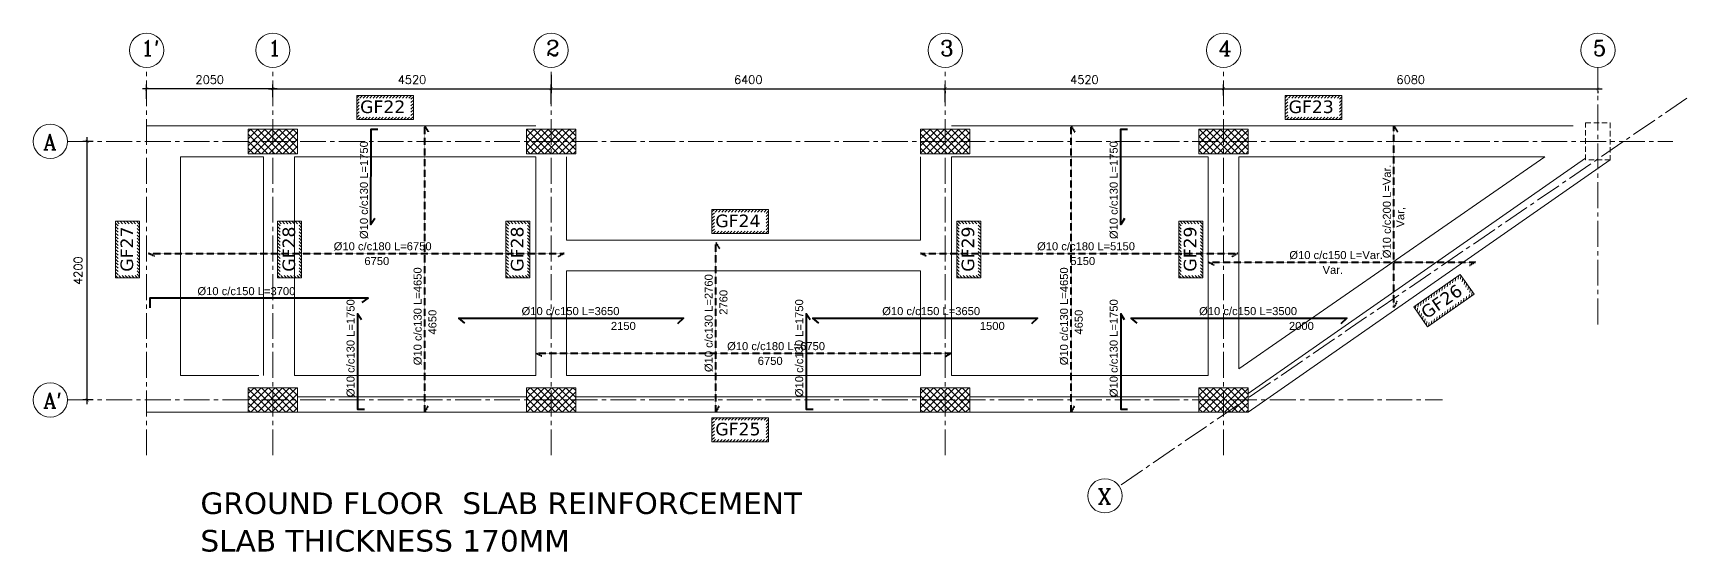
# Model space of a CAD drawing. Header units: inches. Extents: x -17020 to 43805, y -10194 to 123061.
# Drawn here: x 974 to 3660, y 114689 to 115532 of the extents above; entities that cross this region are included whole.
import ezdxf

# ---------------------------------------------------------------- set-up
doc = ezdxf.new("R2010")
doc.units = ezdxf.units.IN
doc.header["$LTSCALE"] = 0.7
doc.header["$MEASUREMENT"] = 0
for name, pattern in [('ACAD_ISO10W100', [18, 12, -3, 0, -3]), ('CENTER2', [1.125, 0.75, -0.125, 0.125, -0.125]), ('DASHED', [0.75, 0.5, -0.25]), ('DASHED2', [0.375, 0.25, -0.125])]:
    doc.linetypes.add(name, pattern=pattern)
doc.layers.get('0').update_dxf_attribs({"lineweight": 13})
doc.layers.get('Defpoints').update_dxf_attribs({"lineweight": 5})
for name, color, linetype, lineweight in [('axis', 254, 'ACAD_ISO10W100', 9), ('BEAM', 5, 'Continuous', 0), ('COLUMN', 4, 'Continuous', 20), ('dim', 1, 'Continuous', 25), ('hach 1', 254, 'Continuous', 9), ('hatch', 9, 'Continuous', 9), ('TEXT', 3, 'Continuous', 25), ('top renforcment', 7, 'Continuous', 40)]:
    doc.layers.add(name, color=color, linetype=linetype, lineweight=lineweight)
doc.styles.add('100', font='romans.shx', dxfattribs={"height": 13.5})
doc.styles.add('GENERATED_STYLE_4', font='verdanai.ttf')
doc.styles.add('romanc', font='verdana.ttf', dxfattribs={"height": 250})
doc.styles.get("Standard").update_dxf_attribs({"font": 'arial.ttf', "height": 13})
doc.dimstyles.new('abr100', dxfattribs={"dimtxt": 15, "dimasz": 5, "dimexe": 7, "dimexo": 7, "dimgap": 8, "dimtad": 1, "dimdec": 0, "dimlfac": 10, "dimzin": 4, "dimdsep": 46, "dimtxsty": '100', "dimblk": 'ARCHTICK', "dimcen": 0.09, "dimdle": 7, "dimclrd": 1, "dimclre": 8, "dimclrt": 2, "dimadec": 0, "dimazin": 1, "dimtfac": 1, "dimtdec": 0, "dimtix": 1, "dimtofl": 0, "dimtmove": 0, "dimatfit": 3, "dimldrblk": 'ARCHTICK', "dimfxl": 0.18, "dimtolj": 1, "dimtzin": 0, "dimlwd": -1, "dimlwe": -1, "dimarcsym": 0})
doc.dimstyles.get("Standard").update_dxf_attribs({"dimtxt": 13, "dimasz": 5, "dimexe": 0.18, "dimexo": 0.0625, "dimgap": 6, "dimtad": 1, "dimdec": 0, "dimlfac": 10, "dimzin": 0, "dimdsep": 46, "dimtxsty": 'Standard', "dimblk": 'ARCHTICK', "dimcen": 0.09, "dimse1": 1, "dimse2": 1, "dimclrd": 1, "dimclre": 7, "dimclrt": 3, "dimadec": 0, "dimazin": 0, "dimtfac": 1, "dimtdec": 0, "dimtix": 1, "dimtofl": 0, "dimtmove": 0, "dimatfit": 3, "dimldrblk": 'ARCHTICK', "dimfxl": 1, "dimtolj": 1, "dimtzin": 0, "dimarcsym": 0})
doc.dimstyles.new('STANDARD$0', dxfattribs={"dimscale": 0, "dimtxt": 50, "dimasz": 8, "dimexe": 15, "dimexo": 0.0625, "dimgap": 2, "dimtad": 1, "dimdec": 0, "dimzin": 0, "dimdsep": 46, "dimtxsty": 'Standard', "dimblk1": 'ARCHTICK', "dimblk2": 'ARCHTICK', "dimsah": 1, "dimcen": 0.09, "dimdle": 15, "dimclrd": 3, "dimclre": 3, "dimclrt": 3, "dimazin": 0, "dimtfac": 1, "dimtdec": 0, "dimtofl": 0, "dimtmove": 1, "dimatfit": 3, "dimldrblk": 'ARCHTICK', "dimfxl": 1.0455, "dimfxlon": 1, "dimtolj": 1, "dimtzin": 0, "dimarcsym": 0})
pattern_1 = [(45, (-460756.624, -144257.93), (-5.7452426, 5.7452426), []), (135, (-460756.624, -144257.93), (-5.7452426, -5.7452426), [])]
pattern_2 = [(45, (-460744.624, -144257.93), (-5.7452426, 5.7452426), []), (135, (-460744.624, -144257.93), (-5.7452426, -5.7452426), [])]

# ---------------------------------------------------------------- blocks, each defined once
blk = doc.blocks.new('_ArchTick')
at = {"color": 0, "linetype": 'ByBlock', "lineweight": 0, "const_width": 0.15}
blk.add_lwpolyline([(-0.5, -0.5), (0.5, 0.5)], dxfattribs=at)
blk = doc.blocks.new('*D1758')
at = {"layer": 'Defpoints', "color": 0, "transparency": 16777216}
for p in [(1363.6, 115420.5), (1815.6, 115441.3), (1815.6, 115409.7)]:
    blk.add_point(p, dxfattribs=at)
at = {"layer": 'dim', "color": 8, "transparency": 16777216}
for p, q in [((1363.6, 115427.5), (1363.6, 115448.3)), ((1815.6, 115416.7), (1815.6, 115448.3))]:
    blk.add_line(p, q, dxfattribs=at)
at = {"layer": 'dim', "color": 1, "transparency": 16777216}
blk.add_line((1356.6, 115441.3), (1822.6, 115441.3), dxfattribs=at)
at = {"layer": 'dim', "color": 1, "transparency": 16777216, "xscale": 5, "yscale": 5, "zscale": 5, "rotation": 180}
blk.add_blockref('_ArchTick', (1363.6, 115441.3), dxfattribs=at)
at = {"layer": 'dim', "color": 1, "transparency": 16777216, "xscale": 5, "yscale": 5, "zscale": 5}
blk.add_blockref('_ArchTick', (1815.6, 115441.3), dxfattribs=at)
at = {"layer": 'dim', "color": 2, "transparency": 16777216, "insert": (1589.6, 115456.1), "char_height": 13.5, "attachment_point": 5, "style": '100'}
blk.add_mtext('\\A1;4520', dxfattribs=at)
blk = doc.blocks.new('*D1759')
at = {"layer": 'Defpoints', "color": 0, "transparency": 16777216}
for p in [(2455.6, 115444.4), (2907.6, 115441.3), (2907.6, 115423.1)]:
    blk.add_point(p, dxfattribs=at)
at = {"layer": 'dim', "color": 8, "transparency": 16777216}
for p, q in [((2907.6, 115430.1), (2907.6, 115448.3)), ((2455.6, 115437.4), (2455.6, 115434.3))]:
    blk.add_line(p, q, dxfattribs=at)
at = {"layer": 'dim', "color": 1, "transparency": 16777216}
blk.add_line((2448.6, 115441.3), (2914.6, 115441.3), dxfattribs=at)
at = {"layer": 'dim', "color": 1, "transparency": 16777216, "xscale": 5, "yscale": 5, "zscale": 5, "rotation": 180}
blk.add_blockref('_ArchTick', (2455.6, 115441.3), dxfattribs=at)
at = {"layer": 'dim', "color": 1, "transparency": 16777216, "xscale": 5, "yscale": 5, "zscale": 5}
blk.add_blockref('_ArchTick', (2907.6, 115441.3), dxfattribs=at)
at = {"layer": 'dim', "color": 2, "transparency": 16777216, "insert": (2681.6, 115456.1), "char_height": 13.5, "attachment_point": 5, "style": '100'}
blk.add_mtext('\\A1;4520', dxfattribs=at)
blk = doc.blocks.new('*D1760')
at = {"layer": 'Defpoints', "color": 0, "transparency": 16777216}
for p in [(1062, 115355.8), (1078.7, 115355.8), (1078.7, 114935.8)]:
    blk.add_point(p, dxfattribs=at)
at = {"layer": 'dim', "color": 8, "transparency": 16777216}
for p, q in [((1071.7, 115355.8), (1055, 115355.8)), ((1071.7, 114935.8), (1055, 114935.8))]:
    blk.add_line(p, q, dxfattribs=at)
at = {"layer": 'dim', "color": 1, "transparency": 16777216}
blk.add_line((1062, 114928.8), (1062, 115362.8), dxfattribs=at)
at = {"layer": 'dim', "color": 1, "transparency": 16777216, "xscale": 5, "yscale": 5, "zscale": 5}
for p, rotation in [((1062, 115355.8), 90), ((1062, 114935.8), 270)]:
    blk.add_blockref('_ArchTick', p, dxfattribs=dict(at, rotation=rotation))
at = {"layer": 'dim', "color": 2, "transparency": 16777216, "insert": (1047.3, 115145.8), "char_height": 13.5, "attachment_point": 5, "rotation": 90, "style": '100'}
blk.add_mtext('\\A1;4200', dxfattribs=at)
blk = doc.blocks.new('*D1761')
at = {"layer": 'Defpoints', "color": 0, "transparency": 16777216}
for p in [(3515.6, 115444.4), (2907.6, 115423.1), (3515.6, 115441.3)]:
    blk.add_point(p, dxfattribs=at)
at = {"layer": 'dim', "color": 8, "transparency": 16777216}
for p, q in [((2907.6, 115430.1), (2907.6, 115448.3)), ((3515.6, 115437.4), (3515.6, 115434.3))]:
    blk.add_line(p, q, dxfattribs=at)
at = {"layer": 'dim', "color": 1, "transparency": 16777216}
blk.add_line((2900.6, 115441.3), (3522.6, 115441.3), dxfattribs=at)
at = {"layer": 'dim', "color": 1, "transparency": 16777216, "xscale": 5, "yscale": 5, "zscale": 5, "rotation": 180}
blk.add_blockref('_ArchTick', (2907.6, 115441.3), dxfattribs=at)
at = {"layer": 'dim', "color": 1, "transparency": 16777216, "xscale": 5, "yscale": 5, "zscale": 5}
blk.add_blockref('_ArchTick', (3515.6, 115441.3), dxfattribs=at)
at = {"layer": 'dim', "color": 2, "transparency": 16777216, "insert": (3211.6, 115456.1), "char_height": 13.5, "attachment_point": 5, "style": '100'}
blk.add_mtext('\\A1;6080', dxfattribs=at)
blk = doc.blocks.new('*D1762')
at = {"layer": 'Defpoints', "color": 0, "transparency": 16777216}
for p in [(1158.6, 115441.3), (1158.6, 115417.8), (1363.6, 115420.8)]:
    blk.add_point(p, dxfattribs=at)
at = {"layer": 'dim', "color": 8, "transparency": 16777216}
for p, q in [((1158.6, 115424.8), (1158.6, 115448.3)), ((1363.6, 115427.8), (1363.6, 115448.3))]:
    blk.add_line(p, q, dxfattribs=at)
at = {"layer": 'dim', "color": 1, "transparency": 16777216}
blk.add_line((1370.6, 115441.3), (1151.6, 115441.3), dxfattribs=at)
at = {"layer": 'dim', "color": 1, "transparency": 16777216, "xscale": 5, "yscale": 5, "zscale": 5, "rotation": 180}
blk.add_blockref('_ArchTick', (1158.6, 115441.3), dxfattribs=at)
at = {"layer": 'dim', "color": 1, "transparency": 16777216, "xscale": 5, "yscale": 5, "zscale": 5}
blk.add_blockref('_ArchTick', (1363.6, 115441.3), dxfattribs=at)
at = {"layer": 'dim', "color": 2, "transparency": 16777216, "insert": (1261.1, 115456.1), "char_height": 13.5, "attachment_point": 5, "style": '100'}
blk.add_mtext('\\A1;2050', dxfattribs=at)
blk = doc.blocks.new('*D1763')
at = {"layer": 'Defpoints', "color": 0, "transparency": 16777216}
for p in [(1815.6, 115471), (2455.6, 115441.3), (2455.6, 115412.3)]:
    blk.add_point(p, dxfattribs=at)
at = {"layer": 'dim', "color": 8, "transparency": 16777216}
for p, q in [((1815.6, 115464), (1815.6, 115434.3)), ((2455.6, 115419.3), (2455.6, 115448.3))]:
    blk.add_line(p, q, dxfattribs=at)
at = {"layer": 'dim', "color": 1, "transparency": 16777216}
blk.add_line((1808.6, 115441.3), (2462.6, 115441.3), dxfattribs=at)
at = {"layer": 'dim', "color": 1, "transparency": 16777216, "xscale": 5, "yscale": 5, "zscale": 5, "rotation": 180}
blk.add_blockref('_ArchTick', (1815.6, 115441.3), dxfattribs=at)
at = {"layer": 'dim', "color": 1, "transparency": 16777216, "xscale": 5, "yscale": 5, "zscale": 5}
blk.add_blockref('_ArchTick', (2455.6, 115441.3), dxfattribs=at)
at = {"layer": 'dim', "color": 2, "transparency": 16777216, "insert": (2135.6, 115456.1), "char_height": 13.5, "attachment_point": 5, "style": '100'}
blk.add_mtext('\\A1;6400', dxfattribs=at)
blk = doc.blocks.new('*D1764')
at = {"layer": 'Defpoints', "color": 0, "transparency": 16777216}
for p in [(1815.6, 115043.4, -26473), (2030.6, 115043.4, -40395.4), (2030.6, 115043.4)]:
    blk.add_point(p, dxfattribs=at)
at = {"layer": 'TEXT', "color": 3, "transparency": 16777216, "insert": (1932.8, 115056), "char_height": 13, "attachment_point": 5}
blk.add_mtext('\\A1;2150', dxfattribs=at)
blk = doc.blocks.new('*D1765')
at = {"layer": 'Defpoints', "color": 0, "transparency": 16777216}
for p in [(1665.6, 115068.6), (2030.6, 115068.6), (2030.6, 115066.9)]:
    blk.add_point(p, dxfattribs=at)
at = {"layer": 'TEXT', "color": 3, "transparency": 16777216, "insert": (1847, 115079.9), "char_height": 13, "attachment_point": 5}
blk.add_mtext('\\A1;%%C10 c/c150 L=3650', dxfattribs=at)
blk = doc.blocks.new('*D1766')
at = {"layer": 'Defpoints', "color": 0, "transparency": 16777216}
for p in [(2455.6, 115043.4, -26473), (2605.6, 115043.4, -40395.4), (2605.6, 115043.4)]:
    blk.add_point(p, dxfattribs=at)
at = {"layer": 'TEXT', "color": 3, "transparency": 16777216, "insert": (2532, 115056), "char_height": 13, "attachment_point": 5}
blk.add_mtext('\\A1;1500', dxfattribs=at)
blk = doc.blocks.new('*D1767')
at = {"layer": 'Defpoints', "color": 0, "transparency": 16777216}
for p in [(2240.6, 115068.6), (2605.6, 115068.6), (2605.6, 115066.9)]:
    blk.add_point(p, dxfattribs=at)
at = {"layer": 'TEXT', "color": 3, "transparency": 16777216, "insert": (2432.7, 115079.9), "char_height": 13, "attachment_point": 5}
blk.add_mtext('\\A1;%%C10 c/c150 L=3650', dxfattribs=at)
blk = doc.blocks.new('*D1768')
at = {"layer": 'Defpoints', "color": 0, "transparency": 16777216}
for p in [(2907.6, 115043.4, -26473), (3107.6, 115043.4, -40395.4), (3107.6, 115043.4)]:
    blk.add_point(p, dxfattribs=at)
at = {"layer": 'TEXT', "color": 3, "transparency": 16777216, "insert": (3034, 115056), "char_height": 13, "attachment_point": 5}
blk.add_mtext('\\A1;2000', dxfattribs=at)
blk = doc.blocks.new('*D1769')
at = {"layer": 'Defpoints', "color": 0, "transparency": 16777216}
for p in [(2757.6, 115068.6), (3107.6, 115068.6), (3107.6, 115066.9)]:
    blk.add_point(p, dxfattribs=at)
at = {"layer": 'TEXT', "color": 3, "transparency": 16777216, "insert": (2947.4, 115079.9), "char_height": 13, "attachment_point": 5}
blk.add_mtext('\\A1;%%C10 c/c150 L=3500', dxfattribs=at)
blk = doc.blocks.new('*D1770')
at = {"layer": 'Defpoints', "color": 0, "transparency": 16777216}
for p in [(1161.6, 115148.8, -19467.6), (1836.6, 115148.8, -59863), (1836.6, 115148.8)]:
    blk.add_point(p, dxfattribs=at)
at = {"layer": 'TEXT', "color": 3, "transparency": 16777216, "insert": (1532.4, 115161.4), "char_height": 13, "attachment_point": 5}
blk.add_mtext('\\A1;6750', dxfattribs=at)
blk = doc.blocks.new('*D1771')
at = {"layer": 'Defpoints', "color": 0, "transparency": 16777216}
for p in [(1161.6, 115173.9), (1836.6, 115173.9, -19467.6), (1836.6, 115172.2)]:
    blk.add_point(p, dxfattribs=at)
at = {"layer": 'TEXT', "color": 3, "transparency": 16777216, "insert": (1541.9, 115185.2), "char_height": 13, "attachment_point": 5}
blk.add_mtext('\\A1;%%C10 c/c180 L=6750', dxfattribs=at)
blk = doc.blocks.new('*D1772')
at = {"layer": 'Defpoints', "color": 0, "transparency": 16777216}
for p in [(1790.6, 114986.6, -19467.6), (2465.6, 114986.6, -59863), (2465.6, 114986.6)]:
    blk.add_point(p, dxfattribs=at)
at = {"layer": 'TEXT', "color": 3, "transparency": 16777216, "insert": (2171.3, 114999.2), "char_height": 13, "attachment_point": 5}
blk.add_mtext('\\A1;6750', dxfattribs=at)
blk = doc.blocks.new('*D1773')
at = {"layer": 'Defpoints', "color": 0, "transparency": 16777216}
for p in [(1790.5, 115011.7), (2465.6, 115011.7, -19467.6), (2465.6, 115010)]:
    blk.add_point(p, dxfattribs=at)
at = {"layer": 'TEXT', "color": 3, "transparency": 16777216, "insert": (2180.8, 115023), "char_height": 13, "attachment_point": 5}
blk.add_mtext('\\A1;%%C10 c/c180 L=6750', dxfattribs=at)
blk = doc.blocks.new('*D1774')
at = {"layer": 'Defpoints', "color": 0, "transparency": 16777216}
for p in [(2415.6, 115148.8, -19467.6), (2930.6, 115148.8, -79330.7), (2930.6, 115148.8)]:
    blk.add_point(p, dxfattribs=at)
at = {"layer": 'TEXT', "color": 3, "transparency": 16777216, "insert": (2678.9, 115161.4), "char_height": 13, "attachment_point": 5}
blk.add_mtext('\\A1;5150', dxfattribs=at)
blk = doc.blocks.new('*D1775')
at = {"layer": 'Defpoints', "color": 0, "transparency": 16777216}
for p in [(2415.5, 115173.9), (2930.6, 115173.9, -38935.3), (2930.6, 115172.2)]:
    blk.add_point(p, dxfattribs=at)
at = {"layer": 'TEXT', "color": 3, "transparency": 16777216, "insert": (2684.2, 115185.2), "char_height": 13, "attachment_point": 5}
blk.add_mtext('\\A1;%%C10 c/c180 L=5150', dxfattribs=at)
blk = doc.blocks.new('*D1776')
at = {"layer": 'Defpoints', "color": 0, "transparency": 16777216}
for p in [(2882.6, 115134.4, -19467.6), (3316.5, 115134.4, -79330.7), (3316.5, 115134.4)]:
    blk.add_point(p, dxfattribs=at)
at = {"layer": 'TEXT', "color": 3, "transparency": 16777216, "insert": (3085.1, 115147), "char_height": 13, "attachment_point": 5}
blk.add_mtext('\\A1;Var.', dxfattribs=at)
blk = doc.blocks.new('*D1777')
at = {"layer": 'Defpoints', "color": 0, "transparency": 16777216}
for p in [(2882.5, 115159.5), (3316.5, 115159.5, -38935.3), (3316.5, 115157.9)]:
    blk.add_point(p, dxfattribs=at)
at = {"layer": 'TEXT', "color": 3, "transparency": 16777216, "insert": (3090.4, 115170.9), "char_height": 13, "attachment_point": 5}
blk.add_mtext('\\A1;%%C10 c/c150 L=Var.', dxfattribs=at)
blk = doc.blocks.new('*D1689')
at = {"layer": 'Defpoints', "color": 0, "transparency": 16777216}
for p in [(1501.3, 115075.8), (1501.3, 114900.8), (1503, 114900.8)]:
    blk.add_point(p, dxfattribs=at)
at = {"layer": 'TEXT', "color": 3, "transparency": 16777216, "insert": (1490, 115019.9), "char_height": 13, "attachment_point": 5, "rotation": 90}
blk.add_mtext('\\A1;%%C10 c/c130 L=1750', dxfattribs=at)
blk = doc.blocks.new('*D1690')
at = {"layer": 'Defpoints', "color": 0, "transparency": 16777216}
for p in [(1635.4, 115380.8, -59863), (1635.4, 115380.8), (1635.4, 114915.8, -59863)]:
    blk.add_point(p, dxfattribs=at)
at = {"layer": 'TEXT', "color": 3, "transparency": 16777216, "insert": (1622.8, 115062.2), "char_height": 13, "attachment_point": 5, "rotation": 90}
blk.add_mtext('\\A1;4650', dxfattribs=at)
blk = doc.blocks.new('*D1691')
at = {"layer": 'Defpoints', "color": 0, "transparency": 16777216}
for p in [(1610.2, 115380.8, -19467.6), (1611.9, 115380.8), (1610.2, 114915.7, -40395.4)]:
    blk.add_point(p, dxfattribs=at)
at = {"layer": 'TEXT', "color": 3, "transparency": 16777216, "insert": (1598.9, 115071.7), "char_height": 13, "attachment_point": 5, "rotation": 90}
blk.add_mtext('\\A1;%%C10 c/c130 L=4650', dxfattribs=at)
blk = doc.blocks.new('*D1692')
at = {"layer": 'Defpoints', "color": 0, "transparency": 16777216}
for p in [(2108.1, 115191.8, -119726), (2108.1, 115191.8), (2108.1, 114915.8, -59863)]:
    blk.add_point(p, dxfattribs=at)
at = {"layer": 'TEXT', "color": 3, "transparency": 16777216, "insert": (2095.5, 115094.4), "char_height": 13, "attachment_point": 5, "rotation": 90}
blk.add_mtext('\\A1;2760', dxfattribs=at)
blk = doc.blocks.new('*D1693')
at = {"layer": 'Defpoints', "color": 0, "transparency": 16777216}
for p in [(2082.9, 115191.8, -79330.7), (2084.6, 115191.8), (2082.9, 114915.7, -40395.4)]:
    blk.add_point(p, dxfattribs=at)
at = {"layer": 'TEXT', "color": 3, "transparency": 16777216, "insert": (2071.6, 115060.6), "char_height": 13, "attachment_point": 5, "rotation": 90}
blk.add_mtext('\\A1;%%C10 c/c130 L=2760', dxfattribs=at)
blk = doc.blocks.new('*D1694')
at = {"layer": 'Defpoints', "color": 0, "transparency": 16777216}
for p in [(2685.2, 115380.8, -59863), (2685.2, 115380.8), (2685.2, 114915.8, -59863)]:
    blk.add_point(p, dxfattribs=at)
at = {"layer": 'TEXT', "color": 3, "transparency": 16777216, "insert": (2672.5, 115062.2), "char_height": 13, "attachment_point": 5, "rotation": 90}
blk.add_mtext('\\A1;4650', dxfattribs=at)
blk = doc.blocks.new('*D1695')
at = {"layer": 'Defpoints', "color": 0, "transparency": 16777216}
for p in [(2660, 115380.8, -19467.6), (2661.7, 115380.8), (2660, 114915.7, -40395.4)]:
    blk.add_point(p, dxfattribs=at)
at = {"layer": 'TEXT', "color": 3, "transparency": 16777216, "insert": (2648.7, 115071.7), "char_height": 13, "attachment_point": 5, "rotation": 90}
blk.add_mtext('\\A1;%%C10 c/c130 L=4650', dxfattribs=at)
blk = doc.blocks.new('*D1696')
at = {"layer": 'Defpoints', "color": 0, "transparency": 16777216}
for p in [(3209.5, 115380.8, -59863), (3209.5, 115380.8), (3209.5, 115086, -59863)]:
    blk.add_point(p, dxfattribs=at)
at = {"layer": 'TEXT', "color": 3, "transparency": 16777216, "insert": (3195.7, 115232.5), "char_height": 13, "attachment_point": 5, "rotation": 90}
blk.add_mtext('\\A1;Var,', dxfattribs=at)
blk = doc.blocks.new('*D1697')
at = {"layer": 'Defpoints', "color": 0, "transparency": 16777216}
for p in [(3184.3, 115380.8, -19467.6), (3186, 115380.8), (3184.3, 115086, -40395.4)]:
    blk.add_point(p, dxfattribs=at)
at = {"layer": 'TEXT', "color": 3, "transparency": 16777216, "insert": (3173, 115242), "char_height": 13, "attachment_point": 5, "rotation": 90}
blk.add_mtext('\\A1;%%C10 c/c200 L=Var.', dxfattribs=at)
blk = doc.blocks.new('*D1698')
at = {"layer": 'Defpoints', "color": 0, "transparency": 16777216}
for p in [(1148.6, 115101), (1148.6, 115099.3), (1518.6, 115101, 13009.9)]:
    blk.add_point(p, dxfattribs=at)
at = {"layer": 'TEXT', "color": 3, "transparency": 16777216, "insert": (1320.6, 115112.3), "char_height": 13, "attachment_point": 5}
blk.add_mtext('\\A1;%%C10 c/c150 L=3700', dxfattribs=at)
blk = doc.blocks.new('*D1699')
at = {"layer": 'Defpoints', "color": 0, "transparency": 16777216}
for p in [(2229.9, 115075.8), (2229.9, 114900.8), (2231.6, 114900.8)]:
    blk.add_point(p, dxfattribs=at)
at = {"layer": 'TEXT', "color": 3, "transparency": 16777216, "insert": (2218.6, 115019.9), "char_height": 13, "attachment_point": 5, "rotation": 90}
blk.add_mtext('\\A1;%%C10 c/c130 L=1750', dxfattribs=at)
blk = doc.blocks.new('*D1700')
at = {"layer": 'Defpoints', "color": 0, "transparency": 16777216}
for p in [(2740.7, 115075.8), (2740.7, 114900.8), (2742.4, 114900.8)]:
    blk.add_point(p, dxfattribs=at)
at = {"layer": 'TEXT', "color": 3, "transparency": 16777216, "insert": (2729.4, 115019.9), "char_height": 13, "attachment_point": 5, "rotation": 90}
blk.add_mtext('\\A1;%%C10 c/c130 L=1750', dxfattribs=at)
blk = doc.blocks.new('*D1701')
at = {"layer": 'Defpoints', "color": 0, "transparency": 16777216}
for p in [(2740.7, 115395.7), (2742.4, 115395.7), (2740.7, 115220.7)]:
    blk.add_point(p, dxfattribs=at)
at = {"layer": 'TEXT', "color": 3, "transparency": 16777216, "insert": (2729.4, 115276.7), "char_height": 13, "attachment_point": 5, "rotation": 90}
blk.add_mtext('\\A1;%%C10 c/c130 L=1750', dxfattribs=at)
blk = doc.blocks.new('*D1702')
at = {"layer": 'Defpoints', "color": 0, "transparency": 16777216}
for p in [(1523, 115395.7), (1524.7, 115395.7), (1523, 115220.7)]:
    blk.add_point(p, dxfattribs=at)
at = {"layer": 'TEXT', "color": 3, "transparency": 16777216, "insert": (1511.7, 115276.7), "char_height": 13, "attachment_point": 5, "rotation": 90}
blk.add_mtext('\\A1;%%C10 c/c130 L=1750', dxfattribs=at)

msp = doc.modelspace()

# ---------------------------------------------------------------- hatches: boundary and pattern name
at = {"layer": 'hach 1', "linetype": 'ByBlock'}
h = msp.add_hatch(dxfattribs=at)
h.set_pattern_fill('ANSI31', color=256, scale=30, style=0)
h.set_pattern_definition([(45, (13957.3154, -4247.939), (-2.65165043, 2.65165043), [])])
h.paths.add_polyline_path([(1591.86, 115430.23), (1499.92, 115430.23), (1499.92, 115391.23), (1591.86, 115391.23)])
h.paths.add_polyline_path([(1587.86, 115426.23), (1587.86, 115395.23), (1503.92, 115395.23), (1503.92, 115426.23)], flags=16)
h = msp.add_hatch(dxfattribs=at)
h.set_pattern_fill('ANSI31', color=256, scale=30, style=0)
h.set_pattern_definition([(45, (15465.207, -4247.939), (-2.65165043, 2.65165043), [])])
h.paths.add_polyline_path([(3099.76, 115430.23), (3007.81, 115430.23), (3007.81, 115391.23), (3099.76, 115391.23)])
h.paths.add_polyline_path([(3095.76, 115426.23), (3095.76, 115395.23), (3011.81, 115395.23), (3011.81, 115426.23)], flags=16)
h = msp.add_hatch(dxfattribs=at)
h.set_pattern_fill('ANSI31', color=256, scale=30, style=0)
h.set_pattern_definition([(45, (14534.163, -4433.2407), (-2.65165043, 2.65165043), [])])
h.paths.add_polyline_path([(2168.71, 115244.93), (2076.77, 115244.93), (2076.77, 115205.93), (2168.71, 115205.93)])
h.paths.add_polyline_path([(2164.71, 115240.93), (2164.71, 115209.93), (2080.77, 115209.93), (2080.77, 115240.93)], flags=16)
h = msp.add_hatch(dxfattribs=at)
h.set_pattern_fill('ANSI31', color=256, scale=30, angle=90, style=0)
h.set_pattern_definition([(135, (120786.3127, 127591.4948), (-2.65165043, -2.65165043), [])])
h.paths.add_polyline_path([(1108.15, 115226.04), (1108.15, 115134.1), (1147.15, 115134.1), (1147.15, 115226.04)])
h.paths.add_polyline_path([(1112.15, 115222.04), (1143.15, 115222.04), (1143.15, 115138.1), (1112.15, 115138.1)], flags=16)
h = msp.add_hatch(dxfattribs=at)
h.set_pattern_fill('ANSI31', color=256, scale=30, angle=90, style=0)
h.set_pattern_definition([(135, (121049.41, 127591.4948), (-2.65165043, -2.65165043), [])])
h.paths.add_polyline_path([(1371.24, 115226.04), (1371.24, 115134.1), (1410.24, 115134.1), (1410.24, 115226.04)])
h.paths.add_polyline_path([(1375.24, 115222.04), (1406.24, 115222.04), (1406.24, 115138.1), (1375.24, 115138.1)], flags=16)
h = msp.add_hatch(dxfattribs=at)
h.set_pattern_fill('ANSI31', color=256, scale=30, angle=90, style=0)
h.set_pattern_definition([(135, (121420.309, 127591.4948), (-2.65165043, -2.65165043), [])])
h.paths.add_polyline_path([(1742.14, 115226.04), (1742.14, 115134.1), (1781.14, 115134.1), (1781.14, 115226.04)])
h.paths.add_polyline_path([(1746.14, 115222.04), (1777.14, 115222.04), (1777.14, 115138.1), (1746.14, 115138.1)], flags=16)
h = msp.add_hatch(dxfattribs=at)
h.set_pattern_fill('ANSI31', color=256, scale=30, angle=90, style=0)
h.set_pattern_definition([(135, (122152.3532, 127591.4948), (-2.65165043, -2.65165043), [])])
h.paths.add_polyline_path([(2474.19, 115226.04), (2474.19, 115134.1), (2513.19, 115134.1), (2513.19, 115226.04)])
h.paths.add_polyline_path([(2478.19, 115222.04), (2509.19, 115222.04), (2509.19, 115138.1), (2478.19, 115138.1)], flags=16)
h = msp.add_hatch(dxfattribs=at)
h.set_pattern_fill('ANSI31', color=256, scale=30, angle=90, style=0)
h.set_pattern_definition([(135, (122513.075, 127591.4948), (-2.65165043, -2.65165043), [])])
h.paths.add_polyline_path([(2834.91, 115226.04), (2834.91, 115134.1), (2873.91, 115134.1), (2873.91, 115226.04)])
h.paths.add_polyline_path([(2838.91, 115222.04), (2869.91, 115222.04), (2869.91, 115138.1), (2838.91, 115138.1)], flags=16)
h = msp.add_hatch(dxfattribs=at)
h.set_pattern_fill('ANSI31', color=256, scale=30, angle=34.88725, style=0)
h.set_pattern_definition([(79.887251, (81886.6794, 24042.4844), (-3.6917405, 0.6584467), [])])
h.paths.add_polyline_path([(3292.03, 115139.41), (3216.61, 115086.82), (3238.92, 115054.83), (3314.34, 115107.42)])
h.paths.add_polyline_path([(3291.04, 115133.84), (3308.77, 115108.41), (3239.91, 115060.4), (3222.18, 115085.82)], flags=16)
h = msp.add_hatch(dxfattribs=at)
h.set_pattern_fill('ANSI31', color=256, scale=30, style=0)
h.set_pattern_definition([(45, (14534.163, -4771.394), (-2.65165043, 2.65165043), [])])
h.paths.add_polyline_path([(2168.71, 114906.77), (2076.77, 114906.77), (2076.77, 114867.77), (2168.71, 114867.77)])
h.paths.add_polyline_path([(2164.71, 114902.77), (2164.71, 114871.77), (2080.77, 114871.77), (2080.77, 114902.77)], flags=16)
at = {"layer": 'hatch', "ltscale": 0.5}
h = msp.add_hatch(dxfattribs=at)
h.set_pattern_fill('NET', color=256, scale=65, angle=45, style=0)
h.set_pattern_definition(pattern_1)
h.paths.add_polyline_path([(1323.57, 115375.78), (1403.57, 115375.78), (1403.57, 115335.78), (1323.57, 115335.78)])
h = msp.add_hatch(dxfattribs=at)
h.set_pattern_fill('NET', color=256, scale=65, angle=45, style=0)
h.set_pattern_definition(pattern_2)
h.paths.add_polyline_path([(1775.57, 115375.78), (1855.57, 115375.78), (1855.57, 115335.78), (1775.57, 115335.78)])
h = msp.add_hatch(dxfattribs=at)
h.set_pattern_fill('NET', color=256, scale=65, angle=45, style=0)
h.set_pattern_definition(pattern_2)
h.paths.add_polyline_path([(2415.57, 115375.78), (2495.57, 115375.78), (2495.57, 115335.78), (2415.57, 115335.78)])
h = msp.add_hatch(dxfattribs=at)
h.set_pattern_fill('NET', color=256, scale=65, angle=45, style=0)
h.set_pattern_definition([(45, (-460732.624, -144257.93), (-5.7452426, 5.7452426), []), (135, (-460732.624, -144257.93), (-5.7452426, -5.7452426), [])])
h.paths.add_polyline_path([(2867.57, 115375.78), (2947.57, 115375.78), (2947.57, 115335.78), (2867.57, 115335.78)])
h = msp.add_hatch(dxfattribs=at)
h.set_pattern_fill('NET', color=256, scale=65, angle=45, style=0)
h.set_pattern_definition(pattern_1)
h.paths.add_polyline_path([(1323.57, 114955.78), (1403.57, 114955.78), (1403.57, 114915.78), (1323.57, 114915.78)])
h = msp.add_hatch(dxfattribs=at)
h.set_pattern_fill('NET', color=256, scale=65, angle=45, style=0)
h.set_pattern_definition(pattern_2)
h.paths.add_polyline_path([(1775.57, 114955.78), (1855.57, 114955.78), (1855.57, 114915.78), (1775.57, 114915.78)])
h = msp.add_hatch(dxfattribs=at)
h.set_pattern_fill('NET', color=256, scale=65, angle=45, style=0)
h.set_pattern_definition(pattern_2)
h.paths.add_polyline_path([(2415.57, 114955.78), (2495.57, 114955.78), (2495.57, 114915.78), (2415.57, 114915.78)])
h = msp.add_hatch(dxfattribs=at)
h.set_pattern_fill('NET', color=256, scale=65, angle=45, style=0)
h.set_pattern_definition([(45, (-460732.624, -144677.93), (-5.7452426, 5.7452426), []), (135, (-460732.624, -144677.93), (-5.7452426, -5.7452426), [])])
h.paths.add_polyline_path([(2867.57, 114955.78), (2947.57, 114955.78), (2947.57, 114915.78), (2867.57, 114915.78)])

# ---------------------------------------------------------------- linework, layer by layer
at = {"lineweight": 20}
for centre in [(1158.55, 115503.83), (1363.55, 115503.83), (1815.55, 115503.83), (2455.55, 115503.83), (2907.55, 115503.83), (3515.55, 115503.83), (1002.01, 115355.78), (1002.01, 114935.78), (2714.87, 114780.11)]:
    msp.add_ellipse(centre, major_axis=(-0.02, 27.86), ratio=1, start_param=4.7118466, end_param=10.9950319, dxfattribs=at)
at = {"layer": 'axis', "linetype": 'CENTER2', "ltscale": 80}
for p, q in [((1158.57, 114845.93), (1158.57, 115475.97)), ((1363.57, 114845.93), (1363.57, 115475.97)), ((1815.57, 114845.93), (1815.57, 115475.97)), ((2455.57, 114845.93), (2455.57, 115475.97)), ((2907.57, 114845.93), (2907.57, 115475.97)), ((3515.57, 115058.56), (3515.57, 115475.97)), ((3660.14, 115426.04), (2737.88, 114795.83)), ((1029.87, 115355.78), (3637.12, 115355.78)), ((1029.87, 114935.78), (3263.2, 114935.78))]:
    msp.add_line(p, q, dxfattribs=at)
at = {"layer": 'BEAM', "linetype": 'Continuous'}
for p, q in [((1158.57, 115380.78), (1363.57, 115380.78)), ((1363.57, 115380.78), (1790.57, 115380.78)), ((2465.57, 115380.78), (2907.57, 115380.78)), ((2907.57, 115380.78), (3475.57, 115380.78)), ((1213.41, 115330.78), (1348.57, 115330.78)), ((1213.41, 114975.78), (1213.41, 115330.78)), ((1348.57, 115330.78), (1348.57, 114975.78)), ((1398.57, 115330.78), (1790.57, 115330.78)), ((1398.57, 115330.78), (1398.57, 114975.78)), ((1790.57, 114975.78), (1790.57, 115330.78)), ((1840.57, 115195.48), (1840.57, 115330.78)), ((2415.57, 115330.78), (2415.57, 115195.48)), ((2465.57, 115330.78), (2882.57, 115330.78)), ((2465.57, 115330.78), (2465.57, 114975.78)), ((2882.57, 115330.78), (2882.57, 114975.78)), ((2932.57, 115330.78), (3429.22, 115330.78)), ((3429.22, 115330.78), (2932.57, 114986.25)), ((2932.57, 115330.78), (2932.57, 114986.25)), ((1840.57, 115195.48), (2415.57, 115195.48)), ((1840.57, 115145.48), (2415.57, 115145.48)), ((1840.57, 114975.78), (1840.57, 115145.48)), ((2415.57, 115145.48), (2415.57, 114975.78)), ((1213.41, 114975.78), (1340.57, 114975.78)), ((1398.57, 114975.78), (1790.57, 114975.78)), ((1840.57, 114975.78), (2415.57, 114975.78)), ((2465.57, 114975.78), (2882.57, 114975.78))]:
    msp.add_line(p, q, dxfattribs=at)
at = {"layer": 'COLUMN'}
for p, q in [((3495.57, 115328.37), (2947.57, 114946.26)), ((3535.57, 115325.78), (2947.57, 114915.78)), ((1403.57, 114940.78), (1775.57, 114940.78)), ((1855.57, 114940.78), (2415.57, 114940.78)), ((2495.57, 114940.78), (2867.57, 114940.78)), ((1323.57, 114915.78), (1158.41, 114915.78)), ((1403.57, 114915.78), (1775.57, 114915.78)), ((1855.57, 114915.78), (2415.57, 114915.78)), ((2495.57, 114915.78), (2867.57, 114915.78))]:
    msp.add_line(p, q, dxfattribs=at)
for points in [[(1323.57, 115375.78), (1403.57, 115375.78), (1403.57, 115335.78), (1323.57, 115335.78)], [(1323.57, 115375.78), (1403.57, 115375.78), (1403.57, 115335.78), (1323.57, 115335.78)], [(1775.57, 115375.78), (1855.57, 115375.78), (1855.57, 115335.78), (1775.57, 115335.78)], [(2415.57, 115375.78), (2495.57, 115375.78), (2495.57, 115335.78), (2415.57, 115335.78)], [(2867.57, 115375.78), (2947.57, 115375.78), (2947.57, 115335.78), (2867.57, 115335.78)], [(1323.57, 114955.78), (1403.57, 114955.78), (1403.57, 114915.78), (1323.57, 114915.78)], [(1323.57, 114955.78), (1403.57, 114955.78), (1403.57, 114915.78), (1323.57, 114915.78)], [(1775.57, 114955.78), (1855.57, 114955.78), (1855.57, 114915.78), (1775.57, 114915.78)], [(2415.57, 114955.78), (2495.57, 114955.78), (2495.57, 114915.78), (2415.57, 114915.78)], [(2867.57, 114955.78), (2947.57, 114955.78), (2947.57, 114915.78), (2867.57, 114915.78)]]:
    msp.add_lwpolyline(points, close=True, dxfattribs=at)
at = {"layer": 'COLUMN', "linetype": 'DASHED', "ltscale": 25}
msp.add_lwpolyline([(3495.57, 115325.78), (3495.57, 115385.78), (3535.57, 115385.78), (3535.57, 115325.78)], close=True, dxfattribs=at)
at = {"layer": 'hach 1', "linetype": 'ByBlock'}
for points in [[(1499.92, 115430.23), (1591.86, 115430.23), (1591.86, 115391.23), (1499.92, 115391.23)], [(3007.81, 115430.23), (3099.76, 115430.23), (3099.76, 115391.23), (3007.81, 115391.23)], [(2076.77, 115244.93), (2168.71, 115244.93), (2168.71, 115205.93), (2076.77, 115205.93)], [(1108.15, 115134.1), (1108.15, 115226.04), (1147.15, 115226.04), (1147.15, 115134.1)], [(1371.24, 115134.1), (1371.24, 115226.04), (1410.24, 115226.04), (1410.24, 115134.1)], [(1742.14, 115134.1), (1742.14, 115226.04), (1781.14, 115226.04), (1781.14, 115134.1)], [(2474.19, 115134.1), (2474.19, 115226.04), (2513.19, 115226.04), (2513.19, 115134.1)], [(2834.91, 115134.1), (2834.91, 115226.04), (2873.91, 115226.04), (2873.91, 115134.1)], [(3216.61, 115086.82), (3292.03, 115139.41), (3314.34, 115107.42), (3238.92, 115054.83)], [(2076.77, 114906.77), (2168.71, 114906.77), (2168.71, 114867.77), (2076.77, 114867.77)]]:
    msp.add_lwpolyline(points, close=True, dxfattribs=at)
at = {"layer": 'top renforcment', "color": 3}
for points in [[(1529.24, 115230.49), (1522.96, 115220.75), (1522.97, 115375.75), (1534, 115375.75)], [(2746.92, 115230.49), (2740.65, 115220.75), (2740.65, 115375.75), (2751.68, 115375.75)], [(1507.57, 115066.04), (1501.29, 115075.78), (1501.3, 114920.78), (1512.33, 114920.78)], [(2236.17, 115066.04), (2229.9, 115075.78), (2229.9, 114920.78), (2240.93, 114920.78)], [(2746.92, 115066.04), (2740.65, 115075.78), (2740.65, 114920.78), (2751.68, 114920.78)]]:
    msp.add_lwpolyline(points, dxfattribs=at)
at = {"layer": 'top renforcment', "color": 4, "linetype": 'DASHED2', "ltscale": 2}
for points, elevation in [([(1615.01, 114925.49), (1610.2, 114915.75), (1610.2, 115380.78), (1616.02, 115371.04)], 34486.2), ([(2664.8, 114925.49), (2659.99, 114915.75), (2659.99, 115380.78), (2665.81, 115371.04)], 34486.2), ([(3189.12, 115095.73), (3184.31, 115085.99), (3184.31, 115380.78), (3190.13, 115371.04)], 34486.2), ([(2087.71, 114925.49), (2082.91, 114915.75), (2082.91, 115191.78), (2088.73, 115182.04)], 34486.2), ([(1171.33, 115169.14), (1161.58, 115173.95), (1836.57, 115173.95), (1826.83, 115168.13)], -5909.18), ([(2425.28, 115169.14), (2415.54, 115173.95), (2930.57, 115173.95), (2920.83, 115168.13)], -5909.18), ([(2892.28, 115154.77), (2882.54, 115159.58), (3316.53, 115159.58), (3306.79, 115153.76)], -5909.18), ([(1800.28, 115006.97), (1790.54, 115011.77), (2465.57, 115011.77), (2455.82, 115005.95)], -5909.18)]:
    msp.add_lwpolyline(points, dxfattribs=dict(at, elevation=elevation))
at = {"layer": 'top renforcment', "color": 3, "elevation": -13009.85}
for points in [[(1508.83, 115094.25), (1518.57, 115101.05), (1163.58, 115101.05), (1163.58, 115085.26)], [(1675.32, 115060.74), (1665.58, 115068.61), (2030.58, 115068.61), (2020.83, 115059.73)], [(2250.32, 115060.74), (2240.58, 115068.61), (2605.58, 115068.61), (2595.83, 115059.73)], [(2767.32, 115060.74), (2757.58, 115068.61), (3107.58, 115068.61), (3097.83, 115059.73)]]:
    msp.add_lwpolyline(points, dxfattribs=at)

# ---------------------------------------------------------------- texts
at = {"layer": 'TEXT', "style": 'romanc'}
for s, height, p in [('GF22', 20.4, (1505.3, 115401.8)), ('GF23', 20.4, (3013.19, 115401.8)), ('GF24', 20.4, (2082.15, 115216.49)), ('GF25', 20.4, (2082.15, 114878.34)), ('GROUND FLOOR  SLAB REINFORCEMENT  ', 35, (1245.92, 114750.67)), ('SLAB THICKNESS 170MM', 35, (1245.92, 114689.71))]:
    msp.add_text(s, height=height, dxfattribs=at).set_placement(p)
for s, rotation, p in [('GF27', 90, (1136.58, 115144.09)), ('GF28', 90, (1399.68, 115144.09)), ('GF28', 90, (1770.57, 115144.09)), ('GF29', 90, (2502.62, 115144.09)), ('GF29', 90, (2863.34, 115144.09)), ('GF26', 34.88725, (3237.29, 115066.57))]:
    msp.add_text(s, height=20.4, rotation=rotation, dxfattribs=at).set_placement(p)
at = {"layer": 'TEXT', "char_height": 25, "attachment_point": 1, "style": 'GENERATED_STYLE_4'}
for s, insert in [("{\\Fromanc|c0;1'}", (1149.46, 115519.77)), ('{\\Fromanc|c0;1}', (1355.64, 115519.77)), ('{\\Fromanc|c0;2}', (1807.64, 115519.77)), ('{\\Fromanc|c0;3}', (2447.64, 115519.77)), ('{\\Fromanc|c0;4}', (2899.64, 115519.77)), ('{\\Fromanc|c0;5}', (3507.64, 115519.77)), ('{\\Fromanc|c0;A}', (990.56, 115367.29)), ("{\\Fromanc|c0;A'}", (990.56, 114947.29)), ('{\\Fromanc|c0;X}', (2703.42, 114791.62))]:
    msp.add_mtext(s, dxfattribs=dict(at, insert=insert))

# ---------------------------------------------------------------- dimensions: what is measured, and where the dimension line sits
at = {"layer": 'dim'}
for base, p1, p2, picture, middle in [((2455.57, 115441.34), (1815.57, 115470.96), (2455.57, 115412.31), '*D1763', (2135.57, 115456.09)), ((1158.57, 115441.34), (1363.57, 115420.8), (1158.57, 115417.84), '*D1762', (1261.07, 115456.09)), ((1815.57, 115441.34), (1363.57, 115420.46), (1815.57, 115409.68), '*D1758', (1589.57, 115456.09)), ((2907.57, 115441.34), (2455.57, 115444.43), (2907.57, 115423.11), '*D1759', (2681.57, 115456.09)), ((3515.57, 115441.34), (2907.57, 115423.11), (3515.57, 115444.43), '*D1761', (3211.57, 115456.09))]:
    dim = msp.add_linear_dim(base=base, p1=p1, p2=p2, dimstyle='abr100', dxfattribs=at)
    dim.commit()
    dim.dimension.update_dxf_attribs({"geometry": picture, "text_midpoint": middle})
dim = msp.add_linear_dim(base=(1062.05, 115355.78), p1=(1078.68, 114935.78), p2=(1078.68, 115355.78), angle=90, dimstyle='abr100', dxfattribs=at)
dim.commit()
dim.dimension.update_dxf_attribs({"geometry": '*D1760', "text_midpoint": (1047.3, 115145.78)})
at = {"layer": 'TEXT'}
for base, p1, p2, angle, text, dimstyle, override, picture, middle, dimtype in [((1524.69, 115395.75, 13009.85), (1523, 115220.75, 13009.85), (1523, 115395.75, 13009.85), 90, '%%C10 c/c130 L=<>', 'STANDARD$0', {"dimscale": 1, "dimtxt": 13, "dimasz": 5, "dimexe": 0.18, "dimgap": 6, "dimlfac": 10, "dimblk": 'ArchTick', "dimsah": 0, "dimdle": 0, "dimse1": 1, "dimse2": 1, "dimsd1": 1, "dimsd2": 1, "dimclrd": 1, "dimclre": 7, "dimadec": 0, "dimtix": 1, "dimtmove": 0, "dimfxl": 0.1}, '*D1702', (1524.69, 115276.66, 13009.85), 160), ((2742.38, 115395.75, 13009.85), (2740.68, 115220.75, 13009.85), (2740.68, 115395.75, 13009.85), 90, '%%C10 c/c130 L=<>', 'STANDARD$0', {"dimscale": 1, "dimtxt": 13, "dimasz": 5, "dimexe": 0.18, "dimgap": 6, "dimlfac": 10, "dimblk": 'ArchTick', "dimsah": 0, "dimdle": 0, "dimse1": 1, "dimse2": 1, "dimsd1": 1, "dimsd2": 1, "dimclrd": 1, "dimclre": 7, "dimadec": 0, "dimtix": 1, "dimtmove": 0, "dimfxl": 0.1}, '*D1701', (2742.38, 115276.66, 13009.85), 160), ((1611.93, 115380.78, 47496.06), (1610.23, 114915.75, 7100.68), (1610.23, 115380.78, 28028.42), 90, '%%C10 c/c130 L=<>', 'Standard', {"dimsd1": 1, "dimsd2": 1, "dimfxl": 0.1, "dimfxlon": 1}, '*D1691', (1611.93, 115071.74, 47496.06), 160), ((2661.72, 115380.78, 47496.06), (2660.02, 114915.75, 7100.68), (2660.02, 115380.78, 28028.42), 90, '%%C10 c/c130 L=<>', 'Standard', {"dimsd1": 1, "dimsd2": 1, "dimfxl": 0.1, "dimfxlon": 1}, '*D1695', (2661.72, 115071.74, 47496.06), 160), ((3186.04, 115380.78, 47496.06), (3184.34, 115085.99, 7100.68), (3184.34, 115380.78, 28028.42), 90, '%%C10 c/c200 L=Var.', 'Standard', {"dimsd1": 1, "dimsd2": 1, "dimfxl": 0.1, "dimfxlon": 1}, '*D1697', (3186.04, 115241.99, 47496.06), 160), ((3209.51, 115380.78, 59863.02), (3209.51, 115086.02), (3209.51, 115380.78), 90, 'Var,', 'Standard', {"dimsd1": 1, "dimsd2": 1, "dimfxl": 0.1, "dimfxlon": 1}, '*D1696', (3209.51, 115232.49, 59863.02), 161), ((2084.64, 115191.78, 47496.06), (2082.94, 114915.75, 7100.68), (2082.94, 115191.78, -31834.6), 90, '%%C10 c/c130 L=<>', 'Standard', {"dimsd1": 1, "dimsd2": 1, "dimfxl": 0.1, "dimfxlon": 1}, '*D1693', (2084.64, 115060.58, 47496.06), 160), ((3316.53, 115134.38, 19467.64), (2882.57, 115134.38), (3316.53, 115134.38, -59863.02), 360, 'Var.', 'Standard', {"dimsd1": 1, "dimsd2": 1, "dimfxl": 0.1, "dimfxlon": 1}, '*D1776', (3085.09, 115134.38, 19467.64), 161), ((1148.58, 115099.32), (1518.57, 115101.02, 13009.85), (1148.58, 115101.02), 180, '%%C10 c/c150 L=<>', 'Standard', {"dimsd1": 1, "dimsd2": 1, "dimfxl": 0.1, "dimfxlon": 1}, '*D1698', (1320.6, 115099.32), 160), ((1503.02, 114900.78, 13009.85), (1501.33, 115075.78, 13009.85), (1501.33, 114900.78, 13009.85), 270, '%%C10 c/c130 L=<>', 'STANDARD$0', {"dimscale": 1, "dimtxt": 13, "dimasz": 5, "dimexe": 0.18, "dimgap": 6, "dimlfac": 10, "dimblk": 'ArchTick', "dimsah": 0, "dimdle": 0, "dimse1": 1, "dimse2": 1, "dimsd1": 1, "dimsd2": 1, "dimclrd": 1, "dimclre": 7, "dimadec": 0, "dimtix": 1, "dimtmove": 0, "dimfxl": 0.1}, '*D1689', (1503.02, 115019.87, 13009.85), 160), ((2231.63, 114900.78, 13009.85), (2229.93, 115075.78, 13009.85), (2229.93, 114900.78, 13009.85), 270, '%%C10 c/c130 L=<>', 'STANDARD$0', {"dimscale": 1, "dimtxt": 13, "dimasz": 5, "dimexe": 0.18, "dimgap": 6, "dimlfac": 10, "dimblk": 'ArchTick', "dimsah": 0, "dimdle": 0, "dimse1": 1, "dimse2": 1, "dimsd1": 1, "dimsd2": 1, "dimclrd": 1, "dimclre": 7, "dimadec": 0, "dimtix": 1, "dimtmove": 0, "dimfxl": 0.1}, '*D1699', (2231.63, 115019.87, 13009.85), 160), ((2742.38, 114900.78, 13009.85), (2740.68, 115075.78, 13009.85), (2740.68, 114900.78, 13009.85), 270, '%%C10 c/c130 L=<>', 'STANDARD$0', {"dimscale": 1, "dimtxt": 13, "dimasz": 5, "dimexe": 0.18, "dimgap": 6, "dimlfac": 10, "dimblk": 'ArchTick', "dimsah": 0, "dimdle": 0, "dimse1": 1, "dimse2": 1, "dimsd1": 1, "dimsd2": 1, "dimclrd": 1, "dimclre": 7, "dimadec": 0, "dimtix": 1, "dimtmove": 0, "dimfxl": 0.1}, '*D1700', (2742.38, 115019.87, 13009.85), 160)]:
    dim = msp.add_linear_dim(base=base, p1=p1, p2=p2, angle=angle, text=text, dimstyle=dimstyle, override=override, dxfattribs=at)
    dim.commit()
    dim.dimension.update_dxf_attribs({"geometry": picture, "text_midpoint": middle, "dimtype": dimtype})
for base, p1, p2, angle, picture, middle in [((1635.4, 115380.78, 59863.02), (1635.4, 114915.78), (1635.4, 115380.78), 90, '*D1690', (1635.4, 115062.24, 59863.02)), ((2685.19, 115380.78, 59863.02), (2685.19, 114915.78), (2685.19, 115380.78), 90, '*D1694', (2685.19, 115062.24, 59863.02)), ((2108.11, 115191.78, 59863.02), (2108.11, 114915.78), (2108.11, 115191.78, -59863.02), 90, '*D1692', (2108.11, 115094.4, 59863.02)), ((1836.5709, 115148.7513, 19467.6373), (1161.6173, 115148.7513), (1836.5709, 115148.7513, -40395.3816), 360, '*D1770', (1532.3823, 115148.7513, 19467.6373)), ((2930.57, 115148.75, 19467.64), (2415.57, 115148.75), (2930.57, 115148.75, -59863.02), 360, '*D1774', (2678.94, 115148.75, 19467.64)), ((2030.58, 115043.41, 12366.96), (1815.58, 115043.41, -14106.02), (2030.58, 115043.41, -28028.42), 360, '*D1764', (1932.77, 115043.41, 12366.96)), ((2605.58, 115043.41, 12366.96), (2455.58, 115043.41, -14106.02), (2605.58, 115043.41, -28028.42), 360, '*D1766', (2532, 115043.41, 12366.96)), ((3107.58, 115043.41, 12366.96), (2907.58, 115043.41, -14106.02), (3107.58, 115043.41, -28028.42), 360, '*D1768', (3034, 115043.41, 12366.96)), ((2465.57, 114986.58, 19467.64), (1790.57, 114986.58), (2465.57, 114986.58, -40395.38), 360, '*D1772', (2171.34, 114986.58, 19467.64))]:
    dim = msp.add_linear_dim(base=base, p1=p1, p2=p2, angle=angle, dimstyle='Standard', override={"dimsd1": 1, "dimsd2": 1, "dimfxl": 0.1, "dimfxlon": 1}, dxfattribs=at)
    dim.commit()
    dim.dimension.update_dxf_attribs({"geometry": picture, "text_midpoint": middle, "dimtype": 161})
for base, p1, p2, text, picture, middle in [((1836.57, 115172.22, 7100.68), (1161.58, 115173.92, 7100.68), (1836.57, 115173.92, -12366.96), '%%C10 c/c180 L=<>', '*D1771', (1541.88, 115172.22, 7100.68)), ((2930.57, 115172.22, 7100.68), (2415.54, 115173.92, 7100.68), (2930.57, 115173.92, -31834.6), '%%C10 c/c180 L=<>', '*D1775', (2684.24, 115172.22, 7100.68)), ((3316.53, 115157.85, 7100.68), (2882.54, 115159.55, 7100.68), (3316.53, 115159.55, -31834.6), '%%C10 c/c150 L=Var.', '*D1777', (3090.39, 115157.85, 7100.68)), ((2030.58, 115066.88), (1665.58, 115068.58), (2030.58, 115068.58), '%%C10 c/c150 L=<>', '*D1765', (1846.95, 115066.88)), ((2605.58, 115066.88), (2240.58, 115068.58), (2605.58, 115068.58), '%%C10 c/c150 L=<>', '*D1767', (2432.7, 115066.88)), ((3107.58, 115066.88), (2757.58, 115068.58), (3107.58, 115068.58), '%%C10 c/c150 L=<>', '*D1769', (2947.35, 115066.88)), ((2465.57, 115010.04, 7100.68), (1790.54, 115011.74, 7100.68), (2465.57, 115011.74, -12366.96), '%%C10 c/c180 L=<>', '*D1773', (2180.84, 115010.04, 7100.68))]:
    dim = msp.add_linear_dim(base=base, p1=p1, p2=p2, text=text, dimstyle='Standard', override={"dimsd1": 1, "dimsd2": 1, "dimfxl": 0.1, "dimfxlon": 1}, dxfattribs=at)
    dim.commit()
    dim.dimension.update_dxf_attribs({"geometry": picture, "text_midpoint": middle, "dimtype": 160})

doc.saveas('drawing.dxf')
